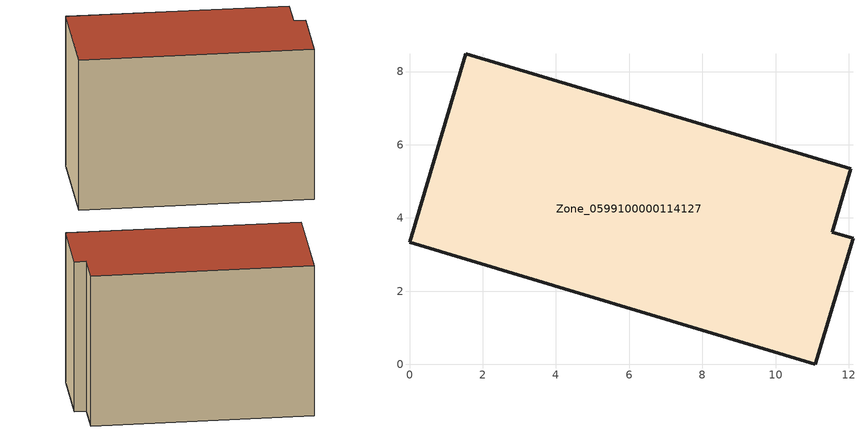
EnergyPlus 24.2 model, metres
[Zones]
Zone_0599100000114127
 floor ground (C_G): 0,3.34 1.54,8.49 12.05,5.34 11.54,3.61 12.11,3.45 11.08,0 z0
 wall outside (C_F): 1.54,8.49 0,3.34 11.08,0 12.11,3.45 11.54,3.61 12.05,5.34 1.54,8.49 z0:7.99
 roof outside (C_R): 0,3.34 11.08,0 12.11,3.45 11.54,3.61 12.05,5.34 1.54,8.49 z7.99
[BUILDING]
Pand.0599100000114127: North Axis=0; Terrain=City; Loads Convergence Tolerance Value=0.04; Temperature Convergence Tolerance Value=0.4; Solar Distribution=FullExterior; Maximum Number of Warmup Days=25; Minimum Number of Warmup Days=1
[Site:Location]
Rotterdam.The.Hague.AP_ZH_NLD Design_Conditions: Latitude=51.96; Longitude=4.45; Time Zone=1; Elevation=-4.5
[SITE:GROUNDTEMPERATURE:BUILDINGSURFACE]
18, 18, 18, 18, 18, 18, 18, 18, 18, 18, 18, 18
[MATERIAL] Thermal Absorptance=0.9; Solar Absorptance=0.7; Visible Absorptance=0.7
Name | Roughness | Thickness | Conductivity | Density | Specific Heat
G.TI.1975-1991 | MediumSmooth | 0.15 | 0.288461 | 540 | 1210
F.TI.1975-1991 | Rough | 0.3 | 0.230769 | 1920 | 840
R.TI.1975-1991 | MediumRough | 0.2 | 0.153846 | 1500 | 1000
[CONSTRUCTION]
C_G: G.TI.1975-1991
C_F: F.TI.1975-1991
C_R: R.TI.1975-1991
[ZONE]
Zone_0599100000114127: Type=1; Multiplier=1; Ceiling Height=Autocalculate; Volume=Autocalculate; Floor Area=autocalculate; Part of Total Floor Area=Yes
[ZONEINFILTRATION:DESIGNFLOWRATE]
Infil_Zone_0599100000114127: Zone or ZoneList or Space or SpaceList=Zone_0599100000114127; Schedule=AlwaysOn; Design Flow Rate Calculation Method=Flow/Area; Flow Rate per Floor Area=0.003; Constant Term Coefficient=1; Temperature Term Coefficient=0; Velocity Term Coefficient=0; Velocity Squared Term Coefficient=0
[HVACTEMPLATE:ZONE:IDEALLOADSAIRSYSTEM]
Zone_0599100000114127: Maximum Heating Supply Air Temperature=50; Minimum Cooling Supply Air Temperature=13; Maximum Heating Supply Air Humidity Ratio=0.0156; Minimum Cooling Supply Air Humidity Ratio=0.0077; Heating Limit=NoLimit; Cooling Limit=NoLimit; Dehumidification Control Type=ConstantSensibleHeatRatio; Cooling Sensible Heat Ratio=0.7; Dehumidification Setpoint=60; Humidification Control Type=None; Humidification Setpoint=30; Outdoor Air Method=None; Outdoor Air Flow Rate per Person=0.00944; Outdoor Air Flow Rate per Zone Floor Area=0; Outdoor Air Flow Rate per Zone=0; Demand Controlled Ventilation Type=None; Outdoor Air Economizer Type=NoEconomizer; Heat Recovery Type=None; Sensible Heat Recovery Effectiveness=0.7; Latent Heat Recovery Effectiveness=0.65
[ZONECONTROL:THERMOSTAT]
ThermostatControl_Zone_0599100000114127: Zone or ZoneList=Zone_0599100000114127; Control Type Schedule=DualSetpointControlType; Control 1=Thermostat_Zone_0599100000114127; Temperature Difference Between Cutout And Setpoint=0
[THERMOSTATSETPOINT:DUALSETPOINT]
Thermostat_Zone_0599100000114127: Heating Setpoint Temperature Schedule=HeatingSetpoint_Zone_0599100000114127; Cooling Setpoint Temperature Schedule=CoolingSetpoint_Zone_0599100000114127
[SCHEDULE:COMPACT]
HeatingSetpoint_Zone_0599100000114127: Through: 12/31, For: AllDays, Until: 24:00, 21
CoolingSetpoint_Zone_0599100000114127: Through: 12/31, For: AllDays, Until: 24:00, 24
DualSetpointControlType: Through: 12/31, For: AllDays, Until: 24:00, 4
AlwaysOn: Through: 12/31, For: AllDays, Until: 24:00, 1
